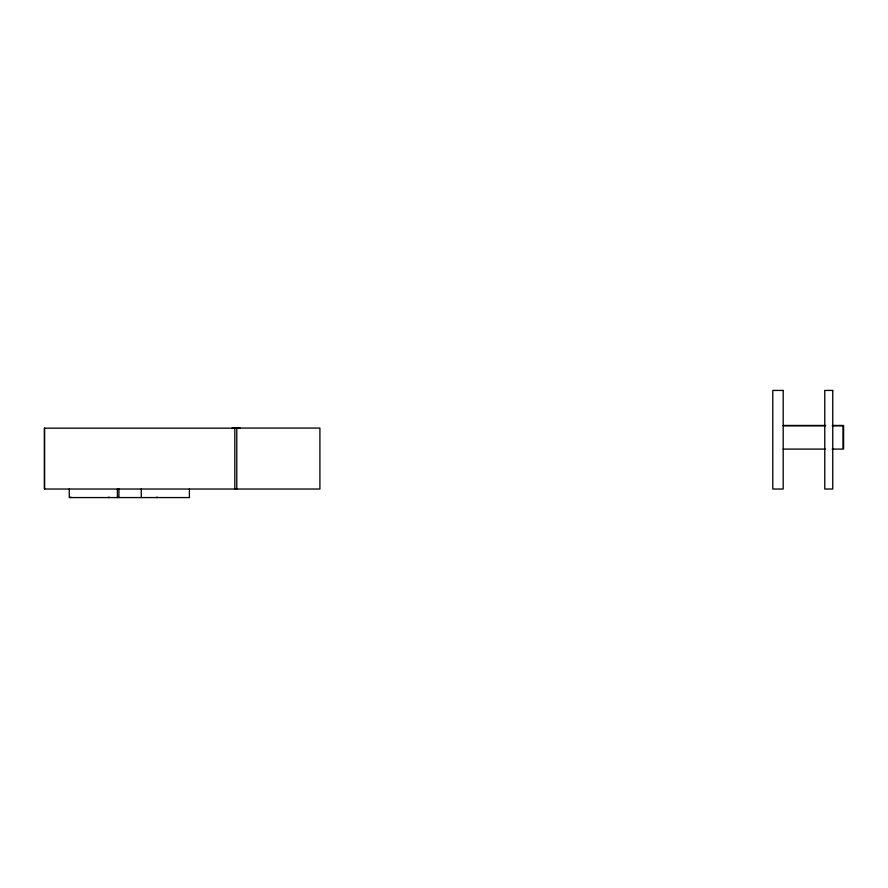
<?xml version="1.0" encoding="UTF-8"?>
<svg xmlns="http://www.w3.org/2000/svg" width="888" height="888" viewBox="0 0 888 888"><rect width="100%" height="100%" fill="white"/><g stroke="black" fill="none" stroke-linecap="round" stroke-linejoin="round"><path stroke-width="1.33" d="M783.183 425.452L825.751 425.452M832.611 425.452L843.6 425.452L843.6 448.751M783.183 425.796L825.341 425.796M832.145 425.796L843.023 425.796L843.023 449.095L832.145 449.095M232.134 428.072L319.913 428.072L319.913 489.033L44.4 489.033L44.4 428.16L240.071 428.16M783.183 449.095L825.341 449.095M236.785 428.072L236.785 489.033M234.821 428.16L234.821 489.033M189.399 488.888L189.399 497.569L69.253 497.569L69.253 488.888M157.032 496.991L157.032 497.569M141.259 488.888L141.259 497.569M118.914 488.888L118.914 497.569M117.394 488.888L117.394 497.569M108.902 496.991L108.902 497.569M70.785 496.991L70.785 497.569M44.578 428.16L44.578 489.033M783.183 390.431L772.793 390.431L772.793 489.033L783.183 489.033L783.183 390.431M832.755 390.431L824.763 390.431L824.763 489.033L832.755 489.033L832.755 390.431"/></g></svg>
